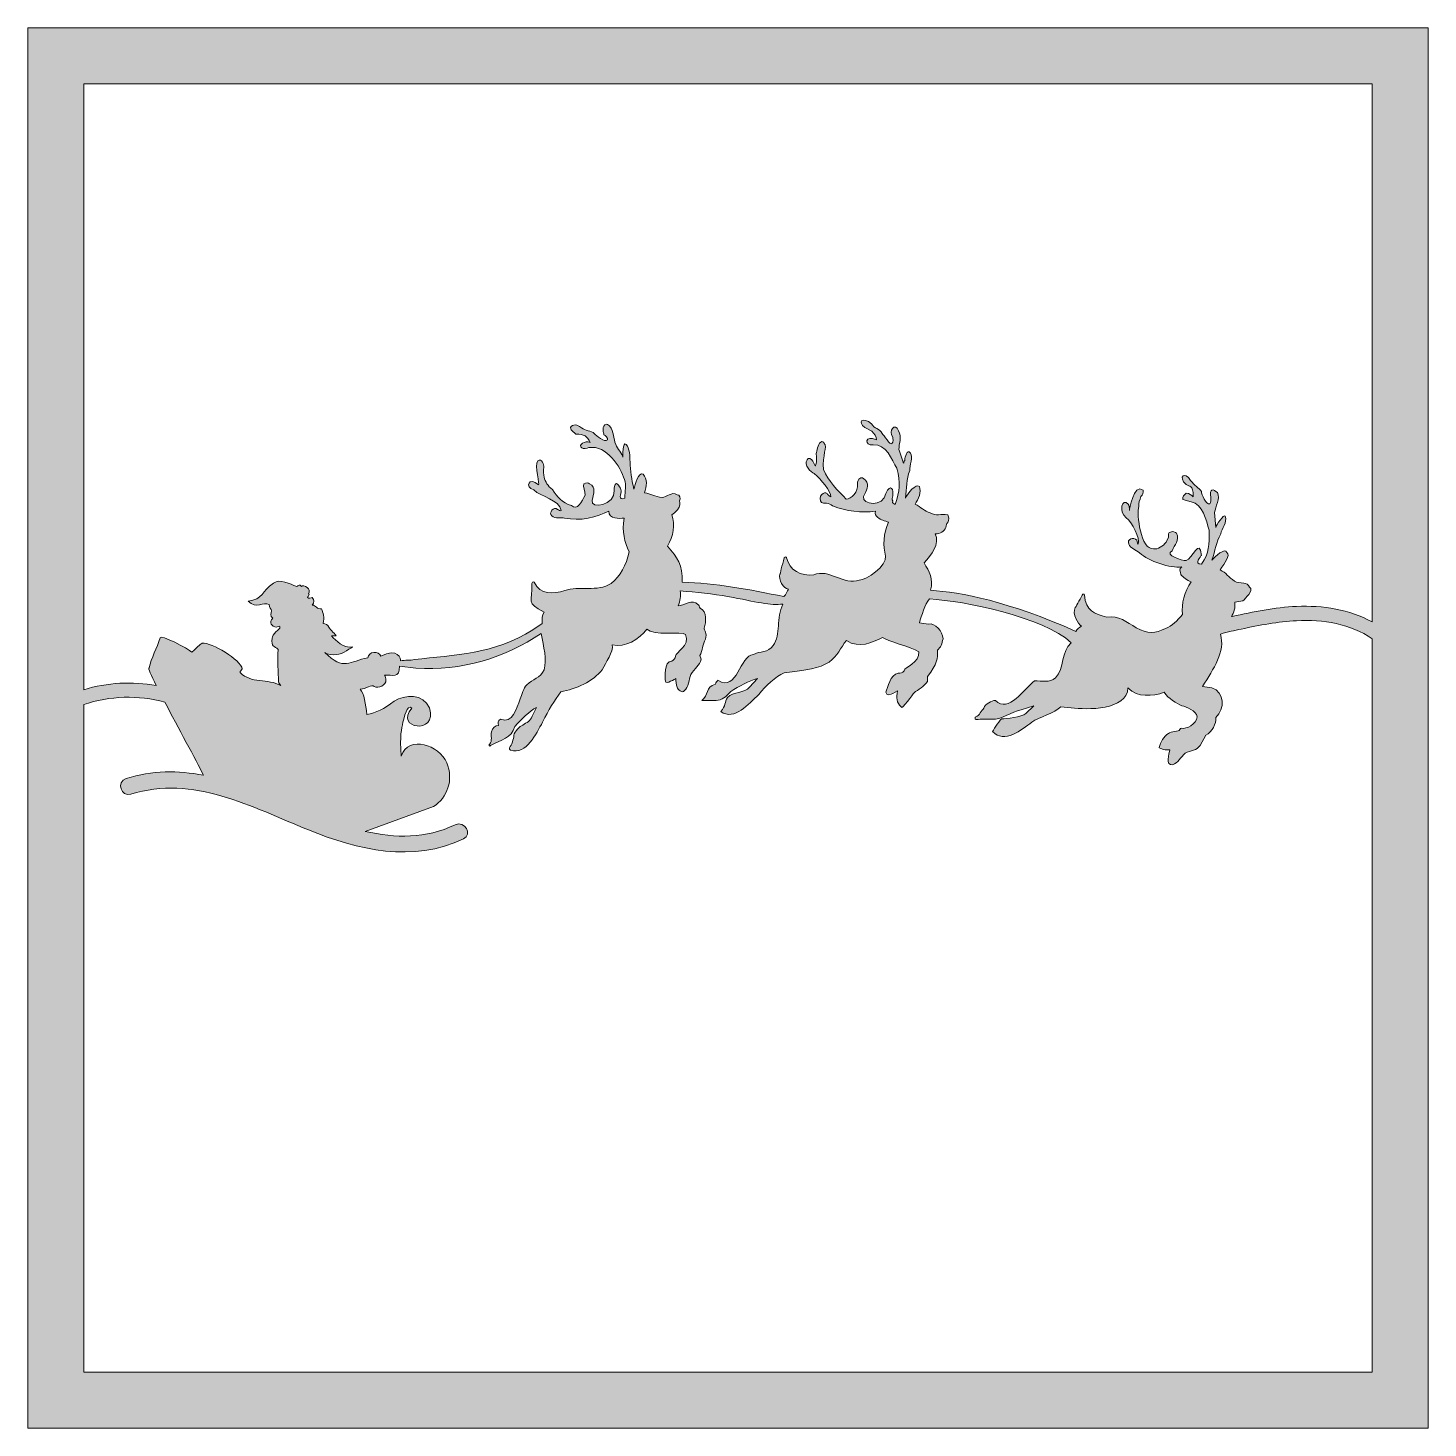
# Model space of a CAD drawing. Header units: inches. Extents: x -622 to 5817, y -2318 to 2869.
# Drawn here: x 4837 to 5817, y -1090 to -110 of the extents above; entities that cross this region are included whole.
import ezdxf

# ---------------------------------------------------------------- set-up
doc = ezdxf.new("R2010")
doc.units = ezdxf.units.IN
doc.header["$MEASUREMENT"] = 0
doc.layers.add('Layer 1', color=7, linetype='Continuous')

msp = doc.modelspace()

# ---------------------------------------------------------------- hatches: boundary and pattern name
at = {"layer": 'Layer 1', "true_color": 0x3e9984}
h = msp.add_hatch(color=125, dxfattribs=at)
h.dxf.hatch_style = 2
h.paths.add_polyline_path([(4837.36, -110.19), (4837.36, -1089.81), (5816.98, -1089.81), (5816.98, -110.19)])
edge = h.paths.add_edge_path()
edge.add_spline(control_points=[(5777.97, -149.2), (5777.97, -149.2), (5777.97, -525.82), (5777.97, -525.82), (5762.13, -517.02), (5743.27, -514.14), (5725.03, -514.9), (5709.8, -515.54), (5694.73, -518.72), (5679.89, -521.96), (5679.73, -522), (5679.57, -522.04), (5679.41, -522.07), (5681.26, -519.33), (5682.22, -516.05), (5681.77, -512.06), (5681.77, -512.06), (5687.48, -511.04), (5687.48, -511.04), (5689.07, -509.28), (5695.51, -503.87), (5692.17, -501.34), (5691.33, -499.62), (5689.69, -498.74), (5688.07, -498.76), (5685.62, -497.94), (5683.16, -498.85), (5681.5, -497.15), (5677.41, -494.63), (5675.72, -491.15), (5671.59, -489.44), (5674.79, -484.14), (5678.76, -479.7), (5676.28, -477.15), (5674.6, -473.66), (5668.17, -479.89), (5665.79, -482.58), (5668.09, -475.51), (5668.81, -470.26), (5671.94, -464.09), (5672.69, -460.57), (5676.72, -456.12), (5675.02, -451.77), (5674.17, -450.06), (5668.59, -458.05), (5668.62, -459.78), (5668.62, -459.78), (5667.62, -449.31), (5667.62, -449.31), (5668.36, -444.92), (5671.5, -439.57), (5669.8, -435.28), (5666.52, -432.69), (5664.07, -431.87), (5665, -438.82), (5665.02, -439.69), (5665.07, -442.33), (5664.27, -443.21), (5661.8, -444.18), (5658.42, -436.35), (5658.39, -434.57), (5656.72, -432), (5653.4, -430.28), (5650.9, -426.87), (5646.73, -419.92), (5641.89, -424.38), (5647.71, -429.52), (5650.18, -431.9), (5652.56, -429), (5652.73, -438.18), (5651.09, -437.34), (5650.25, -435.63), (5647.82, -435.67), (5647.02, -436.55), (5644.57, -438.33), (5645.47, -440.04), (5645.47, -440.04), (5651.17, -441.72), (5651.17, -441.72), (5659.36, -443.3), (5661.99, -454.66), (5663.74, -461.59), (5663.93, -472.07), (5664.02, -477.37), (5658.49, -485.3), (5652.71, -485.4), (5658.23, -479.79), (5658.38, -479.2), (5657.33, -466.09), (5651.89, -481.96), (5647.86, -482.9), (5644.62, -482.96), (5632.27, -478.8), (5637.95, -476.05), (5639.5, -471.7), (5643.5, -468.98), (5640.97, -463.73), (5640.15, -462.88), (5638.51, -462.05), (5636.91, -462.94), (5635.29, -462.97), (5635.32, -464.75), (5635.35, -466.48), (5635.35, -466.48), (5633.74, -470.02), (5633.74, -470.02), (5631.35, -472.66), (5628.16, -475.36), (5624.85, -474.56), (5615.9, -475.58), (5613.01, -450.29), (5614.54, -445.02), (5614.49, -442.38), (5615.27, -440.58), (5616.09, -437.97), (5617.69, -437.08), (5617.66, -435.3), (5617.63, -433.57), (5611, -428.45), (5608.05, -447.73), (5608.05, -447.73), (5608.02, -446.01), (5607.99, -444.22), (5607.22, -443.37), (5603.08, -438.58), (5600.23, -448.63), (5605.71, -453.02), (5609.87, -455.59), (5615.76, -467.7), (5614.2, -471.24), (5614.22, -472.15), (5613.36, -469.52), (5613.34, -468.66), (5610.87, -466.05), (5605.98, -467.87), (5607.72, -471.35), (5608.36, -474.04), (5612.82, -475.64), (5615.12, -477.38), (5621.77, -483.37), (5636.5, -488.34), (5644.69, -487.33), (5642.22, -488.24), (5643.89, -490.86), (5643.92, -492.59), (5645.57, -494.29), (5648.11, -496.89), (5651.36, -497.69), (5646.63, -504.75), (5644.28, -512.73), (5645.29, -520.55), (5641.26, -525), (5638.08, -528.57), (5633.2, -530.38), (5625.92, -534.03), (5621.06, -534.11), (5612.82, -529.89), (5606.21, -525.63), (5600.46, -521.35), (5592.32, -522.36), (5583.3, -519.93), (5577.55, -518.25), (5576.53, -506.92), (5576.52, -506.01), (5575.71, -506.02), (5574.91, -506.95), (5573.35, -510.49), (5570.15, -515.79), (5570.15, -515.79), (5567.8, -520.21), (5572.03, -527.11), (5574.49, -528.84), (5572.89, -529.74), (5571.28, -530.63), (5570.45, -532.37), (5523.61, -511.39), (5490.1, -504.96), (5468.89, -503.61), (5471.18, -495.68), (5467.85, -490.5), (5464.44, -484.4), (5469.26, -479.08), (5475.66, -471.13), (5472.24, -464.16), (5475.53, -464.1), (5478.74, -462.32), (5479.51, -459.66), (5480.29, -457.91), (5479.46, -457.01), (5481.06, -456.12), (5481.84, -454.37), (5481.81, -452.65), (5480.97, -450.88), (5476.09, -450.1), (5472.83, -451.89), (5468.73, -449.37), (5464.61, -448.58), (5462.12, -445.11), (5458.03, -443.4), (5460.4, -439.9), (5462.74, -434.56), (5461.06, -431.13), (5458.58, -428.53), (5452.98, -435.66), (5451.42, -439.2), (5452.1, -432.16), (5452, -426.06), (5454.32, -419.85), (5454.25, -416.34), (5456.63, -410.2), (5454.91, -407.63), (5452.41, -404.17), (5450.92, -411.16), (5450.93, -412.08), (5450.95, -412.94), (5450.15, -413.82), (5450.17, -414.69), (5449.34, -413.84), (5447.61, -407.76), (5446.76, -405.13), (5446.68, -400.76), (5449.03, -396.34), (5446.52, -392.01), (5443.93, -385.95), (5439.18, -392.14), (5442.5, -396.45), (5442.51, -397.32), (5443.37, -399.95), (5441.76, -400.84), (5440.99, -402.64), (5435.93, -394.84), (5435.1, -393.99), (5433.42, -390.51), (5429.37, -390.58), (5427.68, -387.1), (5421.05, -381.98), (5417.88, -385.55), (5422.82, -389.84), (5422.82, -389.84), (5427.78, -392.34), (5427.78, -392.34), (5429.43, -394.09), (5431.08, -395.79), (5431.13, -398.44), (5422.89, -394.21), (5422.24, -402.98), (5428.76, -401.94), (5437.71, -400.92), (5441.97, -412.24), (5445.32, -418.29), (5447.99, -428.72), (5447.27, -433.98), (5444.15, -443.65), (5443.33, -442.8), (5441.71, -442.83), (5442.49, -441.09), (5441.66, -440.24), (5442.44, -438.44), (5442.42, -437.57), (5443.27, -433.4), (5441.12, -428.3), (5437.53, -435.93), (5436.03, -445.58), (5420.55, -444.07), (5422.06, -437.94), (5423.62, -434.4), (5426.78, -429.97), (5423.48, -426.57), (5420.17, -423.11), (5417.73, -425.81), (5417.8, -429.26), (5418.75, -434.49), (5413.12, -439.88), (5409.88, -439.94), (5404.05, -433.89), (5397.39, -427.04), (5394, -419.21), (5393.01, -408.74), (5396.96, -403.43), (5394.48, -400.83), (5394.47, -399.96), (5392.83, -399.13), (5392.04, -400.01), (5389.64, -401.78), (5389.72, -406.15), (5388.88, -407.95), (5389.87, -414.9), (5388.23, -416.66), (5388.23, -416.66), (5388.23, -416.66), (5386.55, -413.23), (5386.55, -413.23), (5385.71, -411.47), (5383.26, -410.65), (5382.48, -412.39), (5380.06, -415.95), (5385.07, -421.1), (5387.52, -421.97), (5392.51, -426.26), (5399.13, -433.97), (5399.21, -438.35), (5398.45, -438.36), (5397.56, -436.65), (5396.75, -436.66), (5396.7, -434.02), (5390.25, -435.86), (5391.97, -441.13), (5392, -442.86), (5396.05, -442.78), (5396.05, -442.78), (5397.67, -442.75), (5399.3, -443.59), (5400.18, -444.44), (5410.04, -448.69), (5420.64, -449.37), (5430.4, -448.33), (5429.62, -450.07), (5430.47, -451.78), (5432.1, -452.62), (5433.75, -454.37), (5437.01, -455.18), (5439.51, -456), (5435.55, -463.96), (5435.7, -472.71), (5437.45, -479.65), (5438.44, -486.65), (5423.92, -496.53), (5419, -496.62), (5408.48, -500.32), (5397.67, -488.25), (5387.16, -492.81), (5378.21, -493.84), (5369.98, -489.61), (5368.2, -480.89), (5368.19, -480.02), (5367.38, -480.04), (5366.58, -480.92), (5365.05, -486.19), (5363.54, -492.37), (5363.54, -492.37), (5361.99, -495.91), (5366.16, -502.81), (5369.4, -502.75), (5368.62, -504.49), (5367.85, -506.29), (5366.26, -508.05), (5342.5, -503.23), (5318, -498.43), (5295.19, -497.98), (5295.72, -485.7), (5291.58, -480.53), (5284.9, -472.76), (5288.88, -465.72), (5290.36, -457.81), (5287.8, -450.88), (5289.41, -449.94), (5290.2, -449.06), (5291.79, -447.3), (5294.23, -444.61), (5293.33, -442.9), (5293.3, -441.11), (5294.14, -439.37), (5293.22, -436.74), (5291.6, -436.77), (5287.51, -434.25), (5284.29, -438.68), (5281.05, -438.74), (5276.12, -437.91), (5272.84, -436.24), (5268.78, -435.45), (5270.32, -431.04), (5271.04, -425.79), (5267.73, -422.34), (5264.41, -420.67), (5262.13, -429.46), (5261.38, -432.93), (5259.64, -425.99), (5258.72, -419.85), (5258.61, -413.75), (5258.55, -410.29), (5258.44, -404.13), (5255.9, -401.58), (5253.43, -398.98), (5253.63, -410.38), (5253.63, -410.38), (5253.6, -408.6), (5249.47, -404.29), (5248.61, -401.71), (5246.91, -397.37), (5247.59, -392.98), (5244.27, -388.66), (5243.45, -387.81), (5242.62, -386.96), (5241.02, -387.86), (5238.63, -390.49), (5240.3, -393.11), (5240.33, -394.84), (5241.14, -394.82), (5243.62, -397.43), (5242.82, -398.31), (5241.25, -400.93), (5234.6, -394.94), (5233.78, -394.09), (5231.3, -391.49), (5227.21, -392.43), (5224.73, -389.88), (5223.1, -389.04), (5219.81, -386.45), (5217.37, -389.14), (5215.78, -390.9), (5219.94, -393.48), (5220.76, -394.33), (5226.43, -394.22), (5228.95, -395.91), (5230.65, -400.25), (5227.32, -398.58), (5221.71, -402.2), (5224.99, -403.87), (5225.81, -404.72), (5228.3, -404.67), (5229.9, -403.78), (5242.08, -401.83), (5252.14, -417.37), (5254.72, -426.08), (5256.42, -430.43), (5254.86, -433.97), (5254.96, -439.21), (5249.7, -441.19), (5252.47, -435.85), (5252.43, -434.01), (5252.4, -432.23), (5249.07, -427.05), (5248.25, -429.71), (5247.52, -431.45), (5247.56, -433.18), (5247.57, -434.1), (5248.5, -443.7), (5230.68, -447.48), (5232.18, -440.48), (5232.91, -436.09), (5235.26, -431.67), (5230.36, -429.17), (5229.53, -428.26), (5227.85, -428.29), (5226.25, -429.24), (5225.47, -430.98), (5227.15, -434.46), (5227.2, -437.06), (5224.85, -441.48), (5221.73, -448.56), (5217.55, -444.25), (5211.04, -442.59), (5207.66, -438.27), (5204.33, -433.09), (5201.04, -430.56), (5199.32, -427.94), (5198.45, -424.44), (5198.41, -422.71), (5197.56, -420.08), (5198.32, -417.48), (5198.51, -416.07), (5196.74, -410.75), (5194.19, -413.17), (5191, -415.82), (5196.13, -430.64), (5194.49, -429.81), (5187.84, -423.77), (5184.74, -431.71), (5191.31, -433.32), (5196.27, -438.48), (5209.32, -440.03), (5210.32, -447.84), (5210.34, -448.76), (5208.63, -447.01), (5207.82, -447.02), (5205.34, -444.47), (5201.39, -449.79), (5203.85, -451.47), (5206.33, -454.07), (5210.4, -452.27), (5212.85, -453.09), (5223.48, -455.5), (5235.64, -452.68), (5243.72, -448.16), (5243.83, -454.27), (5251.16, -453.27), (5254.4, -453.21), (5252.95, -462.86), (5254.7, -469.79), (5258.12, -476.76), (5255.81, -486.42), (5251.88, -493.46), (5245.44, -498.87), (5235.77, -505.15), (5222.66, -500.14), (5212.95, -503.83), (5204.84, -506.57), (5195.87, -506.73), (5191.61, -498.05), (5190.78, -497.2), (5189.99, -498.08), (5190, -499), (5190.23, -511.69), (5185.59, -512.26), (5198.52, -518.94), (5196.93, -520.76), (5196.99, -524.21), (5197.04, -526.86), (5197.04, -526.86), (5190.58, -531.3), (5190.58, -531.3), (5164.04, -548.42), (5135.46, -548.93), (5107.8, -552.07), (5104.57, -553), (5101.32, -552.19), (5098.04, -553.11), (5098.61, -551.86), (5096.08, -543.15), (5084.15, -549.85), (5083.26, -545.49), (5075.12, -546.55), (5075.2, -550.87), (5062.49, -553.21), (5058.13, -560.53), (5044.98, -547.09), (5046.63, -548.79), (5050.73, -548.72), (5053.17, -548.68), (5057.22, -548.6), (5064.47, -543.23), (5064.47, -543.23), (5057.95, -544.21), (5052.99, -539.06), (5049.64, -535.61), (5049.64, -535.61), (5052.93, -535.55), (5052.93, -535.55), (5052.91, -534.69), (5048.75, -531.25), (5047.91, -529.53), (5047.06, -527.77), (5045.43, -526.93), (5043.81, -526.96), (5045.35, -522.56), (5043.66, -519.07), (5042.81, -516.5), (5039.53, -517.42), (5038.66, -513.92), (5036.23, -513.97), (5037.81, -512.21), (5037.78, -510.43), (5036.13, -508.73), (5035.32, -508.74), (5033.72, -509.64), (5032.89, -508.79), (5033.69, -507.91), (5034.46, -506.16), (5033.65, -506.18), (5036.02, -502.62), (5030.23, -499.22), (5028.64, -500.97), (5027.8, -499.26), (5026.2, -500.15), (5025.4, -501.03), (5020.46, -499.39), (5013.9, -495.13), (5009.04, -498.73), (5000.98, -504.12), (5001.9, -510.21), (4991.33, -511.26), (4997.17, -517.31), (5001.92, -511.07), (5006.07, -513.64), (5006.1, -515.37), (5007.75, -517.12), (5007.77, -517.99), (5007.8, -519.72), (5006.21, -521.53), (5008.67, -523.21), (5005.48, -525.92), (5007.97, -529.39), (5011.21, -529.33), (5012.89, -529.3), (5013.61, -527.5), (5013.66, -530.15), (5013.66, -530.15), (5008.07, -534.57), (5008.11, -537.22), (5007.41, -543.34), (5009.83, -542.43), (5012.31, -545.03), (5011.64, -552.93), (5012.59, -560.75), (5012.71, -567.77), (5012.73, -568.64), (5013.61, -569.49), (5014.38, -570.34), (5005.37, -565.26), (4993.18, -568.99), (4985.74, -561.23), (4985.73, -560.37), (4986.52, -559.49), (4987.32, -558.61), (4986.4, -552.47), (4965.74, -539.76), (4959.28, -540.74), (4958.47, -540.76), (4956.88, -542.51), (4952.04, -546.98), (4949.56, -544.37), (4929.82, -534.25), (4929.87, -536.89), (4927.56, -543.9), (4923.58, -551), (4922.09, -558), (4921.27, -558.01), (4923.44, -562.92), (4927.14, -570.3), (4910.31, -567.24), (4892.81, -568.21), (4876.37, -573.21), (4876.37, -573.21), (4876.37, -149.2), (4876.37, -149.2), (4876.37, -149.2), (5777.97, -149.2), (5777.97, -149.2)], knot_values=[0, 0, 0, 0, 1, 1, 1, 2, 2, 2, 3, 3, 3, 4, 4, 4, 5, 5, 5, 6, 6, 6, 7, 7, 7, 8, 8, 8, 9, 9, 9, 10, 10, 10, 11, 11, 11, 12, 12, 12, 13, 13, 13, 14, 14, 14, 15, 15, 15, 16, 16, 16, 17, 17, 17, 18, 18, 18, 19, 19, 19, 20, 20, 20, 21, 21, 21, 22, 22, 22, 23, 23, 23, 24, 24, 24, 25, 25, 25, 26, 26, 26, 27, 27, 27, 28, 28, 28, 29, 29, 29, 30, 30, 30, 31, 31, 31, 32, 32, 32, 33, 33, 33, 34, 34, 34, 35, 35, 35, 36, 36, 36, 37, 37, 37, 38, 38, 38, 39, 39, 39, 40, 40, 40, 41, 41, 41, 42, 42, 42, 43, 43, 43, 44, 44, 44, 45, 45, 45, 46, 46, 46, 47, 47, 47, 48, 48, 48, 49, 49, 49, 50, 50, 50, 51, 51, 51, 52, 52, 52, 53, 53, 53, 54, 54, 54, 55, 55, 55, 56, 56, 56, 57, 57, 57, 58, 58, 58, 59, 59, 59, 60, 60, 60, 61, 61, 61, 62, 62, 62, 63, 63, 63, 64, 64, 64, 65, 65, 65, 66, 66, 66, 67, 67, 67, 68, 68, 68, 69, 69, 69, 70, 70, 70, 71, 71, 71, 72, 72, 72, 73, 73, 73, 74, 74, 74, 75, 75, 75, 76, 76, 76, 77, 77, 77, 78, 78, 78, 79, 79, 79, 80, 80, 80, 81, 81, 81, 82, 82, 82, 83, 83, 83, 84, 84, 84, 85, 85, 85, 86, 86, 86, 87, 87, 87, 88, 88, 88, 89, 89, 89, 90, 90, 90, 91, 91, 91, 92, 92, 92, 93, 93, 93, 94, 94, 94, 95, 95, 95, 96, 96, 96, 97, 97, 97, 98, 98, 98, 99, 99, 99, 100, 100, 100, 101, 101, 101, 102, 102, 102, 103, 103, 103, 104, 104, 104, 105, 105, 105, 106, 106, 106, 107, 107, 107, 108, 108, 108, 109, 109, 109, 110, 110, 110, 111, 111, 111, 112, 112, 112, 113, 113, 113, 114, 114, 114, 115, 115, 115, 116, 116, 116, 117, 117, 117, 118, 118, 118, 119, 119, 119, 120, 120, 120, 121, 121, 121, 122, 122, 122, 123, 123, 123, 124, 124, 124, 125, 125, 125, 126, 126, 126, 127, 127, 127, 128, 128, 128, 129, 129, 129, 130, 130, 130, 131, 131, 131, 132, 132, 132, 133, 133, 133, 134, 134, 134, 135, 135, 135, 136, 136, 136, 137, 137, 137, 138, 138, 138, 139, 139, 139, 140, 140, 140, 141, 141, 141, 142, 142, 142, 143, 143, 143, 144, 144, 144, 145, 145, 145, 146, 146, 146, 147, 147, 147, 148, 148, 148, 149, 149, 149, 150, 150, 150, 151, 151, 151, 152, 152, 152, 153, 153, 153, 154, 154, 154, 155, 155, 155, 156, 156, 156, 157, 157, 157, 158, 158, 158, 159, 159, 159, 160, 160, 160, 161, 161, 161, 162, 162, 162, 163, 163, 163, 164, 164, 164, 165, 165, 165, 166, 166, 166, 167, 167, 167, 168, 168, 168, 169, 169, 169, 170, 170, 170, 171, 171, 171, 172, 172, 172, 173, 173, 173, 174, 174, 174, 175, 175, 175, 176, 176, 176, 177, 177, 177, 178, 178, 178, 179, 179, 179, 180, 180, 180, 181, 181, 181, 182, 182, 182, 183, 183, 183, 184, 184, 184, 185, 185, 185, 186, 186, 186, 187, 187, 187, 188, 188, 188, 189, 189, 189, 190, 190, 190, 191, 191, 191, 192, 192, 192, 193, 193, 193, 194, 194, 194, 195, 195, 195, 196, 196, 196, 197, 197, 197, 198, 198, 198, 199, 199, 199, 200, 200, 200, 201, 201, 201, 202, 202, 202, 203, 203, 203, 204, 204, 204, 205, 205, 205, 206, 206, 206, 207, 207, 207, 208, 208, 208, 209, 209, 209, 209], degree=3, periodic=1)
edge = h.paths.add_edge_path()
edge.add_spline(control_points=[(4876.37, -1050.8), (4876.37, -1050.8), (4876.37, -583.64), (4876.37, -583.64), (4894.63, -577.38), (4914.55, -576.87), (4933.09, -581.88), (4942.34, -599.53), (4954.79, -622.27), (4960.17, -633.01), (4942.34, -629.71), (4924.18, -629.55), (4906.08, -635.39), (4899.09, -637.62), (4902.32, -648.59), (4909.35, -646.35), (4952.55, -632.5), (4994.46, -655.47), (5033.54, -671.3), (5068.21, -685.32), (5106.79, -694.63), (5142.14, -677.51), (5148.79, -674.32), (5142.78, -664.54), (5136.19, -667.73), (5115.83, -677.61), (5094.37, -677.18), (5073.32, -672.32), (5073.32, -672.32), (5121.1, -655.04), (5121.1, -655.04), (5130.77, -648.76), (5135.41, -636.41), (5130.33, -624.29), (5125.19, -612.12), (5103.88, -604.61), (5098.42, -619.62), (5097.34, -604.73), (5098.9, -601.19), (5099.67, -595.93), (5100.43, -593.32), (5102.68, -582.75), (5105.98, -586.2), (5093.21, -600.42), (5124.26, -605.11), (5118.24, -585.98), (5113.95, -575.57), (5100.95, -576.67), (5093.68, -581.18), (5086.78, -586.74), (5080.57, -589.46), (5074.46, -590.47), (5073.6, -583.57), (5072.58, -575.64), (5069.86, -572.85), (5073.97, -572.78), (5077.96, -569.2), (5079.61, -570.95), (5082.12, -572.63), (5088.56, -569.92), (5087.69, -566.43), (5087.67, -565.56), (5087.64, -563.78), (5086.81, -562.93), (5092.48, -562.83), (5097.45, -565.39), (5097.29, -556.64), (5097.29, -556.64), (5108.77, -558.16), (5108.77, -558.16), (5140.58, -560.24), (5171.37, -550.93), (5196.36, -533.84), (5198.15, -543.43), (5200.74, -552.14), (5198.43, -559.2), (5196.11, -565.35), (5190.38, -565.45), (5186.41, -569.9), (5183.96, -571.67), (5183.24, -576.98), (5181.67, -579.6), (5179.36, -586.67), (5176.31, -597.2), (5168.09, -593.84), (5165.62, -594.75), (5166.52, -596.51), (5166.55, -598.24), (5164.07, -598.29), (5162.48, -600.05), (5161.71, -602.71), (5160.95, -605.37), (5162.63, -608.8), (5160.25, -611.49), (5159.44, -611.5), (5160.28, -613.27), (5161.08, -612.34), (5168.34, -607.83), (5175.69, -607.7), (5177.96, -598.9), (5182.73, -593.58), (5188.36, -588.23), (5193.18, -585.55), (5193.18, -585.55), (5190.04, -591.72), (5190.04, -591.72), (5189.3, -595.19), (5186.07, -596.16), (5183.62, -597.94), (5181.2, -598.85), (5178.03, -602.41), (5177.26, -605.08), (5177.31, -607.67), (5175.77, -612.07), (5174.18, -613.83), (5174.19, -614.75), (5174.19, -614.75), (5174.97, -615.6), (5186.48, -618.9), (5192.69, -603.88), (5197.47, -595.96), (5201.36, -587.14), (5206.17, -580.89), (5210.11, -574.71), (5220.67, -572.8), (5232.83, -567.34), (5239.17, -559.33), (5241.56, -554.05), (5247.11, -546.93), (5246.21, -541.7), (5255.22, -544.19), (5264.89, -537.85), (5270.49, -530.78), (5274.63, -535.95), (5294.93, -532.07), (5297.47, -534.68), (5300.85, -542.51), (5290.34, -547.02), (5290.39, -549.66), (5290.42, -551.39), (5288.81, -552.28), (5287.96, -553.22), (5281.81, -553.33), (5283.31, -564.92), (5283.35, -567.3), (5283.4, -569.89), (5290.67, -565.38), (5290.67, -565.38), (5290.7, -567.16), (5290.75, -569.76), (5291.59, -571.52), (5291.62, -573.25), (5295.72, -575.83), (5296.55, -574.03), (5299.74, -571.38), (5299.65, -566.14), (5301.21, -562.6), (5303.56, -558.18), (5307.63, -556.38), (5308.37, -551.93), (5308.37, -551.93), (5307.51, -549.36), (5307.51, -549.36), (5309.07, -545.82), (5309.8, -541.43), (5311.36, -537.89), (5312.9, -533.54), (5310.44, -531.8), (5310.4, -530.07), (5311.95, -525.66), (5312.63, -518.68), (5307.72, -516.12), (5306.9, -515.27), (5306.87, -513.49), (5306, -513.51), (5302.68, -509.19), (5296.24, -514.54), (5292.19, -514.62), (5293.75, -511.08), (5294.49, -507.61), (5293.62, -504.11), (5305.03, -504.77), (5316.52, -506.35), (5327.13, -507.88), (5346.77, -511.91), (5357.4, -514.37), (5365.54, -513.3), (5360.8, -523.06), (5364.3, -534.34), (5358.71, -542.33), (5355.57, -547.63), (5349, -545.96), (5345, -548.68), (5335.22, -548.86), (5334.01, -575.14), (5320.03, -566.64), (5320.03, -566.64), (5318.44, -568.39), (5318.46, -569.26), (5311.14, -571.17), (5313.68, -577.23), (5308.88, -580.83), (5309.69, -580.82), (5317.04, -580.69), (5320.28, -580.63), (5324.37, -579.69), (5326.75, -577), (5329.14, -574.36), (5334.75, -570.75), (5342.03, -567.11), (5347.72, -565.28), (5347.72, -565.28), (5342.11, -571.48), (5342.11, -571.48), (5338.95, -575.92), (5330.76, -574.33), (5326.78, -578.73), (5324.73, -581.84), (5325.75, -584.37), (5322.04, -588.48), (5331.94, -595.28), (5341.5, -582.89), (5348.74, -576.6), (5353.49, -570.41), (5360.73, -564.12), (5366.4, -561.43), (5382.63, -559.36), (5390.77, -558.34), (5398.04, -553.84), (5403.69, -549.36), (5406.02, -544.08), (5409.98, -538.76), (5419.06, -544.71), (5428, -540.22), (5435.23, -536.58), (5438.52, -539.12), (5454.91, -543.2), (5460.7, -546.61), (5461.65, -554.48), (5450.3, -557.28), (5450.34, -559.92), (5449.56, -561.67), (5447.89, -561.7), (5446.27, -561.73), (5440.61, -562.69), (5439.1, -571.47), (5437.54, -575.01), (5437.59, -577.66), (5441.67, -576.67), (5442.47, -575.79), (5442.47, -575.79), (5445.68, -574), (5445.68, -574), (5444.96, -579.26), (5445.01, -581.9), (5448.31, -585.3), (5448.36, -587.95), (5457.11, -575.53), (5457.11, -575.53), (5460.36, -572.87), (5464.38, -571.02), (5466.74, -567.46), (5466.73, -566.6), (5466.7, -564.87), (5466.68, -564.01), (5473.87, -555.13), (5473.81, -551.61), (5473.7, -545.51), (5476.1, -543.68), (5476.91, -541.08), (5477.66, -537.55), (5477.57, -532.31), (5471.73, -526.26), (5467.7, -527.25), (5465.21, -527.29), (5462.76, -526.42), (5461.14, -526.45), (5462.67, -521.23), (5464.96, -513.3), (5468.19, -509.73), (5492.64, -511.02), (5547.47, -522.3), (5567.35, -540.32), (5560.11, -546.55), (5562.8, -557.91), (5556.39, -564.99), (5552.35, -568.58), (5546.65, -566.95), (5541.73, -567.04), (5534.53, -572.41), (5523.4, -590.11), (5514.31, -580.66), (5511.83, -580.7), (5507.01, -583.38), (5506.2, -586.05), (5504.61, -587.8), (5503.05, -591.34), (5500.63, -592.25), (5499.82, -592.27), (5499.85, -594), (5500.66, -593.98), (5504.72, -593.91), (5508.01, -593.85), (5512.06, -593.78), (5517.8, -594.59), (5525.85, -588.29), (5532.32, -587.31), (5532.32, -587.31), (5541.24, -584.55), (5541.24, -584.55), (5541.24, -584.55), (5535.66, -589.89), (5535.66, -589.89), (5532.41, -592.55), (5521.84, -593.6), (5518.6, -593.66), (5516.2, -595.48), (5512.22, -602.53), (5512.22, -602.53), (5520.53, -611.13), (5532.57, -601.3), (5539.82, -595.93), (5544.67, -592.33), (5556.02, -589.53), (5559.99, -585.08), (5559.99, -585.08), (5567.36, -585.81), (5567.36, -585.81), (5577.97, -587.35), (5606.51, -587.71), (5607.04, -571.97), (5613.7, -578.88), (5624.27, -577.82), (5632.38, -575.03), (5634.89, -579.36), (5641.49, -582.76), (5644.76, -584.43), (5648.07, -585.23), (5654.6, -587.76), (5655.49, -592.12), (5654.77, -597.38), (5648.35, -601), (5644.23, -600.16), (5644.23, -600.16), (5643.42, -600.17), (5643.44, -601.09), (5642.66, -602.83), (5636.92, -602.07), (5635.33, -603.83), (5632.12, -605.62), (5629.71, -610.09), (5628.96, -613.56), (5627.34, -613.59), (5632.29, -615.29), (5633.1, -615.27), (5633.1, -615.27), (5636.34, -615.21), (5636.34, -615.21), (5635.58, -617.82), (5633.31, -626.61), (5638.2, -625.66), (5642.24, -624.73), (5643.78, -620.32), (5647.03, -617.62), (5651.05, -615.81), (5655.1, -615.74), (5657.47, -612.19), (5657.47, -612.19), (5661.45, -605.09), (5661.45, -605.09), (5666.26, -602.41), (5668.65, -597.13), (5668.58, -592.75), (5674.95, -586.48), (5674.74, -575.13), (5665.71, -571.78), (5665.71, -571.78), (5659.22, -571.04), (5659.22, -571.04), (5666.96, -558.46), (5675.35, -546.55), (5671.79, -534.33), (5676.58, -532.67), (5681.76, -531.77), (5686.32, -530.79), (5699.1, -528.02), (5711.95, -525.63), (5725.03, -524.9), (5743.41, -523.88), (5762.76, -527.14), (5777.97, -537.56), (5777.97, -537.56), (5777.97, -1050.8), (5777.97, -1050.8), (5777.97, -1050.8), (4876.37, -1050.8), (4876.37, -1050.8)], knot_values=[0, 0, 0, 0, 1, 1, 1, 2, 2, 2, 3, 3, 3, 4, 4, 4, 5, 5, 5, 6, 6, 6, 7, 7, 7, 8, 8, 8, 9, 9, 9, 10, 10, 10, 11, 11, 11, 12, 12, 12, 13, 13, 13, 14, 14, 14, 15, 15, 15, 16, 16, 16, 17, 17, 17, 18, 18, 18, 19, 19, 19, 20, 20, 20, 21, 21, 21, 22, 22, 22, 23, 23, 23, 24, 24, 24, 25, 25, 25, 26, 26, 26, 27, 27, 27, 28, 28, 28, 29, 29, 29, 30, 30, 30, 31, 31, 31, 32, 32, 32, 33, 33, 33, 34, 34, 34, 35, 35, 35, 36, 36, 36, 37, 37, 37, 38, 38, 38, 39, 39, 39, 40, 40, 40, 41, 41, 41, 42, 42, 42, 43, 43, 43, 44, 44, 44, 45, 45, 45, 46, 46, 46, 47, 47, 47, 48, 48, 48, 49, 49, 49, 50, 50, 50, 51, 51, 51, 52, 52, 52, 53, 53, 53, 54, 54, 54, 55, 55, 55, 56, 56, 56, 57, 57, 57, 58, 58, 58, 59, 59, 59, 60, 60, 60, 61, 61, 61, 62, 62, 62, 63, 63, 63, 64, 64, 64, 65, 65, 65, 66, 66, 66, 67, 67, 67, 68, 68, 68, 69, 69, 69, 70, 70, 70, 71, 71, 71, 72, 72, 72, 73, 73, 73, 74, 74, 74, 75, 75, 75, 76, 76, 76, 77, 77, 77, 78, 78, 78, 79, 79, 79, 80, 80, 80, 81, 81, 81, 82, 82, 82, 83, 83, 83, 84, 84, 84, 85, 85, 85, 86, 86, 86, 87, 87, 87, 88, 88, 88, 89, 89, 89, 90, 90, 90, 91, 91, 91, 92, 92, 92, 93, 93, 93, 94, 94, 94, 95, 95, 95, 96, 96, 96, 97, 97, 97, 98, 98, 98, 99, 99, 99, 100, 100, 100, 101, 101, 101, 102, 102, 102, 103, 103, 103, 104, 104, 104, 105, 105, 105, 106, 106, 106, 107, 107, 107, 108, 108, 108, 109, 109, 109, 110, 110, 110, 111, 111, 111, 112, 112, 112, 113, 113, 113, 114, 114, 114, 115, 115, 115, 116, 116, 116, 117, 117, 117, 118, 118, 118, 119, 119, 119, 120, 120, 120, 121, 121, 121, 122, 122, 122, 123, 123, 123, 124, 124, 124, 125, 125, 125, 126, 126, 126, 127, 127, 127, 128, 128, 128, 129, 129, 129, 130, 130, 130, 131, 131, 131, 132, 132, 132, 132], degree=3, periodic=1)

# ---------------------------------------------------------------- linework, layer by layer
at = {"layer": 'Layer 1', "lineweight": 0}
msp.add_lwpolyline([(4837.36, -110.19), (4837.36, -1089.81), (5816.98, -1089.81), (5816.98, -110.19), (4837.36, -110.19)], dxfattribs=at)
for points, knots in [([(5777.97, -149.2), (5777.97, -149.2), (5777.97, -525.82), (5777.97, -525.82), (5762.13, -517.02), (5743.27, -514.14), (5725.03, -514.9), (5709.8, -515.54), (5694.73, -518.72), (5679.89, -521.96), (5679.73, -522), (5679.57, -522.04), (5679.41, -522.07), (5681.26, -519.33), (5682.22, -516.05), (5681.77, -512.06), (5681.77, -512.06), (5687.48, -511.04), (5687.48, -511.04), (5689.07, -509.28), (5695.51, -503.87), (5692.17, -501.34), (5691.33, -499.62), (5689.69, -498.74), (5688.07, -498.76), (5685.62, -497.94), (5683.16, -498.85), (5681.5, -497.15), (5677.41, -494.63), (5675.72, -491.15), (5671.59, -489.44), (5674.79, -484.14), (5678.76, -479.7), (5676.28, -477.15), (5674.6, -473.66), (5668.17, -479.89), (5665.79, -482.58), (5668.09, -475.51), (5668.81, -470.26), (5671.94, -464.09), (5672.69, -460.57), (5676.72, -456.12), (5675.02, -451.77), (5674.17, -450.06), (5668.59, -458.05), (5668.62, -459.78), (5668.62, -459.78), (5667.62, -449.31), (5667.62, -449.31), (5668.36, -444.92), (5671.5, -439.57), (5669.8, -435.28), (5666.52, -432.69), (5664.07, -431.87), (5665, -438.82), (5665.02, -439.69), (5665.07, -442.33), (5664.27, -443.21), (5661.8, -444.18), (5658.42, -436.35), (5658.39, -434.57), (5656.72, -432), (5653.4, -430.28), (5650.9, -426.87), (5646.73, -419.92), (5641.89, -424.38), (5647.71, -429.52), (5650.18, -431.9), (5652.56, -429), (5652.73, -438.18), (5651.09, -437.34), (5650.25, -435.63), (5647.82, -435.67), (5647.02, -436.55), (5644.57, -438.33), (5645.47, -440.04), (5645.47, -440.04), (5651.17, -441.72), (5651.17, -441.72), (5659.36, -443.3), (5661.99, -454.66), (5663.74, -461.59), (5663.93, -472.07), (5664.02, -477.37), (5658.49, -485.3), (5652.71, -485.4), (5658.23, -479.79), (5658.38, -479.2), (5657.33, -466.09), (5651.89, -481.96), (5647.86, -482.9), (5644.62, -482.96), (5632.27, -478.8), (5637.95, -476.05), (5639.5, -471.7), (5643.5, -468.98), (5640.97, -463.73), (5640.15, -462.88), (5638.51, -462.05), (5636.91, -462.94), (5635.29, -462.97), (5635.32, -464.75), (5635.35, -466.48), (5635.35, -466.48), (5633.74, -470.02), (5633.74, -470.02), (5631.35, -472.66), (5628.16, -475.36), (5624.85, -474.56), (5615.9, -475.58), (5613.01, -450.29), (5614.54, -445.02), (5614.49, -442.38), (5615.27, -440.58), (5616.09, -437.97), (5617.69, -437.08), (5617.66, -435.3), (5617.63, -433.57), (5611, -428.45), (5608.05, -447.73), (5608.05, -447.73), (5608.02, -446.01), (5607.99, -444.22), (5607.22, -443.37), (5603.08, -438.58), (5600.23, -448.63), (5605.71, -453.02), (5609.87, -455.59), (5615.76, -467.7), (5614.2, -471.24), (5614.22, -472.15), (5613.36, -469.52), (5613.34, -468.66), (5610.87, -466.05), (5605.98, -467.87), (5607.72, -471.35), (5608.36, -474.04), (5612.82, -475.64), (5615.12, -477.38), (5621.77, -483.37), (5636.5, -488.34), (5644.69, -487.33), (5642.22, -488.24), (5643.89, -490.86), (5643.92, -492.59), (5645.57, -494.29), (5648.11, -496.89), (5651.36, -497.69), (5646.63, -504.75), (5644.28, -512.73), (5645.29, -520.55), (5641.26, -525), (5638.08, -528.57), (5633.2, -530.38), (5625.92, -534.03), (5621.06, -534.11), (5612.82, -529.89), (5606.21, -525.63), (5600.46, -521.35), (5592.32, -522.36), (5583.3, -519.93), (5577.55, -518.25), (5576.53, -506.92), (5576.52, -506.01), (5575.71, -506.02), (5574.91, -506.95), (5573.35, -510.49), (5570.15, -515.79), (5570.15, -515.79), (5567.8, -520.21), (5572.03, -527.11), (5574.49, -528.84), (5572.89, -529.74), (5571.28, -530.63), (5570.45, -532.37), (5523.61, -511.39), (5490.1, -504.96), (5468.89, -503.61), (5471.18, -495.68), (5467.85, -490.5), (5464.44, -484.4), (5469.26, -479.08), (5475.66, -471.13), (5472.24, -464.16), (5475.53, -464.1), (5478.74, -462.32), (5479.51, -459.66), (5480.29, -457.91), (5479.46, -457.01), (5481.06, -456.12), (5481.84, -454.37), (5481.81, -452.65), (5480.97, -450.88), (5476.09, -450.1), (5472.83, -451.89), (5468.73, -449.37), (5464.61, -448.58), (5462.12, -445.11), (5458.03, -443.4), (5460.4, -439.9), (5462.74, -434.56), (5461.06, -431.13), (5458.58, -428.53), (5452.98, -435.66), (5451.42, -439.2), (5452.1, -432.16), (5452, -426.06), (5454.32, -419.85), (5454.25, -416.34), (5456.63, -410.2), (5454.91, -407.63), (5452.41, -404.17), (5450.92, -411.16), (5450.93, -412.08), (5450.95, -412.94), (5450.15, -413.82), (5450.17, -414.69), (5449.34, -413.84), (5447.61, -407.76), (5446.76, -405.13), (5446.68, -400.76), (5449.03, -396.34), (5446.52, -392.01), (5443.93, -385.95), (5439.18, -392.14), (5442.5, -396.45), (5442.51, -397.32), (5443.37, -399.95), (5441.76, -400.84), (5440.99, -402.64), (5435.93, -394.84), (5435.1, -393.99), (5433.42, -390.51), (5429.37, -390.58), (5427.68, -387.1), (5421.05, -381.98), (5417.88, -385.55), (5422.82, -389.84), (5422.82, -389.84), (5427.78, -392.34), (5427.78, -392.34), (5429.43, -394.09), (5431.08, -395.79), (5431.13, -398.44), (5422.89, -394.21), (5422.24, -402.98), (5428.76, -401.94), (5437.71, -400.92), (5441.97, -412.24), (5445.32, -418.29), (5447.99, -428.72), (5447.27, -433.98), (5444.15, -443.65), (5443.33, -442.8), (5441.71, -442.83), (5442.49, -441.09), (5441.66, -440.24), (5442.44, -438.44), (5442.42, -437.57), (5443.27, -433.4), (5441.12, -428.3), (5437.53, -435.93), (5436.03, -445.58), (5420.55, -444.07), (5422.06, -437.94), (5423.62, -434.4), (5426.78, -429.97), (5423.48, -426.57), (5420.17, -423.11), (5417.73, -425.81), (5417.8, -429.26), (5418.75, -434.49), (5413.12, -439.88), (5409.88, -439.94), (5404.05, -433.89), (5397.39, -427.04), (5394, -419.21), (5393.01, -408.74), (5396.96, -403.43), (5394.48, -400.83), (5394.47, -399.96), (5392.83, -399.13), (5392.04, -400.01), (5389.64, -401.78), (5389.72, -406.15), (5388.88, -407.95), (5389.87, -414.9), (5388.23, -416.66), (5388.23, -416.66), (5388.23, -416.66), (5386.55, -413.23), (5386.55, -413.23), (5385.71, -411.47), (5383.26, -410.65), (5382.48, -412.39), (5380.06, -415.95), (5385.07, -421.1), (5387.52, -421.97), (5392.51, -426.26), (5399.13, -433.97), (5399.21, -438.35), (5398.45, -438.36), (5397.56, -436.65), (5396.75, -436.66), (5396.7, -434.02), (5390.25, -435.86), (5391.97, -441.13), (5392, -442.86), (5396.05, -442.78), (5396.05, -442.78), (5397.67, -442.75), (5399.3, -443.59), (5400.18, -444.44), (5410.04, -448.69), (5420.64, -449.37), (5430.4, -448.33), (5429.62, -450.07), (5430.47, -451.78), (5432.1, -452.62), (5433.75, -454.37), (5437.01, -455.18), (5439.51, -456), (5435.55, -463.96), (5435.7, -472.71), (5437.45, -479.65), (5438.44, -486.65), (5423.92, -496.53), (5419, -496.62), (5408.48, -500.32), (5397.67, -488.25), (5387.16, -492.81), (5378.21, -493.84), (5369.98, -489.61), (5368.2, -480.89), (5368.19, -480.02), (5367.38, -480.04), (5366.58, -480.92), (5365.05, -486.19), (5363.54, -492.37), (5363.54, -492.37), (5361.99, -495.91), (5366.16, -502.81), (5369.4, -502.75), (5368.62, -504.49), (5367.85, -506.29), (5366.26, -508.05), (5342.5, -503.23), (5318, -498.43), (5295.19, -497.98), (5295.72, -485.7), (5291.58, -480.53), (5284.9, -472.76), (5288.88, -465.72), (5290.36, -457.81), (5287.8, -450.88), (5289.41, -449.94), (5290.2, -449.06), (5291.79, -447.3), (5294.23, -444.61), (5293.33, -442.9), (5293.3, -441.11), (5294.14, -439.37), (5293.22, -436.74), (5291.6, -436.77), (5287.51, -434.25), (5284.29, -438.68), (5281.05, -438.74), (5276.12, -437.91), (5272.84, -436.24), (5268.78, -435.45), (5270.32, -431.04), (5271.04, -425.79), (5267.73, -422.34), (5264.41, -420.67), (5262.13, -429.46), (5261.38, -432.93), (5259.64, -425.99), (5258.72, -419.85), (5258.61, -413.75), (5258.55, -410.29), (5258.44, -404.13), (5255.9, -401.58), (5253.43, -398.98), (5253.63, -410.38), (5253.63, -410.38), (5253.6, -408.6), (5249.47, -404.29), (5248.61, -401.71), (5246.91, -397.37), (5247.59, -392.98), (5244.27, -388.66), (5243.45, -387.81), (5242.62, -386.96), (5241.02, -387.86), (5238.63, -390.49), (5240.3, -393.11), (5240.33, -394.84), (5241.14, -394.82), (5243.62, -397.43), (5242.82, -398.31), (5241.25, -400.93), (5234.6, -394.94), (5233.78, -394.09), (5231.3, -391.49), (5227.21, -392.43), (5224.73, -389.88), (5223.1, -389.04), (5219.81, -386.45), (5217.37, -389.14), (5215.78, -390.9), (5219.94, -393.48), (5220.76, -394.33), (5226.43, -394.22), (5228.95, -395.91), (5230.65, -400.25), (5227.32, -398.58), (5221.71, -402.2), (5224.99, -403.87), (5225.81, -404.72), (5228.3, -404.67), (5229.9, -403.78), (5242.08, -401.83), (5252.14, -417.37), (5254.72, -426.08), (5256.42, -430.43), (5254.86, -433.97), (5254.96, -439.21), (5249.7, -441.19), (5252.47, -435.85), (5252.43, -434.01), (5252.4, -432.23), (5249.07, -427.05), (5248.25, -429.71), (5247.52, -431.45), (5247.56, -433.18), (5247.57, -434.1), (5248.5, -443.7), (5230.68, -447.48), (5232.18, -440.48), (5232.91, -436.09), (5235.26, -431.67), (5230.36, -429.17), (5229.53, -428.26), (5227.85, -428.29), (5226.25, -429.24), (5225.47, -430.98), (5227.15, -434.46), (5227.2, -437.06), (5224.85, -441.48), (5221.73, -448.56), (5217.55, -444.25), (5211.04, -442.59), (5207.66, -438.27), (5204.33, -433.09), (5201.04, -430.56), (5199.32, -427.94), (5198.45, -424.44), (5198.41, -422.71), (5197.56, -420.08), (5198.32, -417.48), (5198.51, -416.07), (5196.74, -410.75), (5194.19, -413.17), (5191, -415.82), (5196.13, -430.64), (5194.49, -429.81), (5187.84, -423.77), (5184.74, -431.71), (5191.31, -433.32), (5196.27, -438.48), (5209.32, -440.03), (5210.32, -447.84), (5210.34, -448.76), (5208.63, -447.01), (5207.82, -447.02), (5205.34, -444.47), (5201.39, -449.79), (5203.85, -451.47), (5206.33, -454.07), (5210.4, -452.27), (5212.85, -453.09), (5223.48, -455.5), (5235.64, -452.68), (5243.72, -448.16), (5243.83, -454.27), (5251.16, -453.27), (5254.4, -453.21), (5252.95, -462.86), (5254.7, -469.79), (5258.12, -476.76), (5255.81, -486.42), (5251.88, -493.46), (5245.44, -498.87), (5235.77, -505.15), (5222.66, -500.14), (5212.95, -503.83), (5204.84, -506.57), (5195.87, -506.73), (5191.61, -498.05), (5190.78, -497.2), (5189.99, -498.08), (5190, -499), (5190.23, -511.69), (5185.59, -512.26), (5198.52, -518.94), (5196.93, -520.76), (5196.99, -524.21), (5197.04, -526.86), (5197.04, -526.86), (5190.58, -531.3), (5190.58, -531.3), (5164.04, -548.42), (5135.46, -548.93), (5107.8, -552.07), (5104.57, -553), (5101.32, -552.19), (5098.04, -553.11), (5098.61, -551.86), (5096.08, -543.15), (5084.15, -549.85), (5083.26, -545.49), (5075.12, -546.55), (5075.2, -550.87), (5062.49, -553.21), (5058.13, -560.53), (5044.98, -547.09), (5046.63, -548.79), (5050.73, -548.72), (5053.17, -548.68), (5057.22, -548.6), (5064.47, -543.23), (5064.47, -543.23), (5057.95, -544.21), (5052.99, -539.06), (5049.64, -535.61), (5049.64, -535.61), (5052.93, -535.55), (5052.93, -535.55), (5052.91, -534.69), (5048.75, -531.25), (5047.91, -529.53), (5047.06, -527.77), (5045.43, -526.93), (5043.81, -526.96), (5045.35, -522.56), (5043.66, -519.07), (5042.81, -516.5), (5039.53, -517.42), (5038.66, -513.92), (5036.23, -513.97), (5037.81, -512.21), (5037.78, -510.43), (5036.13, -508.73), (5035.32, -508.74), (5033.72, -509.64), (5032.89, -508.79), (5033.69, -507.91), (5034.46, -506.16), (5033.65, -506.18), (5036.02, -502.62), (5030.23, -499.22), (5028.64, -500.97), (5027.8, -499.26), (5026.2, -500.15), (5025.4, -501.03), (5020.46, -499.39), (5013.9, -495.13), (5009.04, -498.73), (5000.98, -504.12), (5001.9, -510.21), (4991.33, -511.26), (4997.17, -517.31), (5001.92, -511.07), (5006.07, -513.64), (5006.1, -515.37), (5007.75, -517.12), (5007.77, -517.99), (5007.8, -519.72), (5006.21, -521.53), (5008.67, -523.21), (5005.48, -525.92), (5007.97, -529.39), (5011.21, -529.33), (5012.89, -529.3), (5013.61, -527.5), (5013.66, -530.15), (5013.66, -530.15), (5008.07, -534.57), (5008.11, -537.22), (5007.41, -543.34), (5009.83, -542.43), (5012.31, -545.03), (5011.64, -552.93), (5012.59, -560.75), (5012.71, -567.77), (5012.73, -568.64), (5013.61, -569.49), (5014.38, -570.34), (5005.37, -565.26), (4993.18, -568.99), (4985.74, -561.23), (4985.73, -560.37), (4986.52, -559.49), (4987.32, -558.61), (4986.4, -552.47), (4965.74, -539.76), (4959.28, -540.74), (4958.47, -540.76), (4956.88, -542.51), (4952.04, -546.98), (4949.56, -544.37), (4929.82, -534.25), (4929.87, -536.89), (4927.56, -543.9), (4923.58, -551), (4922.09, -558), (4921.27, -558.01), (4923.44, -562.92), (4927.14, -570.3), (4910.31, -567.24), (4892.81, -568.21), (4876.37, -573.21), (4876.37, -573.21), (4876.37, -149.2), (4876.37, -149.2), (4876.37, -149.2), (5777.97, -149.2), (5777.97, -149.2)], [0, 0, 0, 0, 1, 1, 1, 2, 2, 2, 3, 3, 3, 4, 4, 4, 5, 5, 5, 6, 6, 6, 7, 7, 7, 8, 8, 8, 9, 9, 9, 10, 10, 10, 11, 11, 11, 12, 12, 12, 13, 13, 13, 14, 14, 14, 15, 15, 15, 16, 16, 16, 17, 17, 17, 18, 18, 18, 19, 19, 19, 20, 20, 20, 21, 21, 21, 22, 22, 22, 23, 23, 23, 24, 24, 24, 25, 25, 25, 26, 26, 26, 27, 27, 27, 28, 28, 28, 29, 29, 29, 30, 30, 30, 31, 31, 31, 32, 32, 32, 33, 33, 33, 34, 34, 34, 35, 35, 35, 36, 36, 36, 37, 37, 37, 38, 38, 38, 39, 39, 39, 40, 40, 40, 41, 41, 41, 42, 42, 42, 43, 43, 43, 44, 44, 44, 45, 45, 45, 46, 46, 46, 47, 47, 47, 48, 48, 48, 49, 49, 49, 50, 50, 50, 51, 51, 51, 52, 52, 52, 53, 53, 53, 54, 54, 54, 55, 55, 55, 56, 56, 56, 57, 57, 57, 58, 58, 58, 59, 59, 59, 60, 60, 60, 61, 61, 61, 62, 62, 62, 63, 63, 63, 64, 64, 64, 65, 65, 65, 66, 66, 66, 67, 67, 67, 68, 68, 68, 69, 69, 69, 70, 70, 70, 71, 71, 71, 72, 72, 72, 73, 73, 73, 74, 74, 74, 75, 75, 75, 76, 76, 76, 77, 77, 77, 78, 78, 78, 79, 79, 79, 80, 80, 80, 81, 81, 81, 82, 82, 82, 83, 83, 83, 84, 84, 84, 85, 85, 85, 86, 86, 86, 87, 87, 87, 88, 88, 88, 89, 89, 89, 90, 90, 90, 91, 91, 91, 92, 92, 92, 93, 93, 93, 94, 94, 94, 95, 95, 95, 96, 96, 96, 97, 97, 97, 98, 98, 98, 99, 99, 99, 100, 100, 100, 101, 101, 101, 102, 102, 102, 103, 103, 103, 104, 104, 104, 105, 105, 105, 106, 106, 106, 107, 107, 107, 108, 108, 108, 109, 109, 109, 110, 110, 110, 111, 111, 111, 112, 112, 112, 113, 113, 113, 114, 114, 114, 115, 115, 115, 116, 116, 116, 117, 117, 117, 118, 118, 118, 119, 119, 119, 120, 120, 120, 121, 121, 121, 122, 122, 122, 123, 123, 123, 124, 124, 124, 125, 125, 125, 126, 126, 126, 127, 127, 127, 128, 128, 128, 129, 129, 129, 130, 130, 130, 131, 131, 131, 132, 132, 132, 133, 133, 133, 134, 134, 134, 135, 135, 135, 136, 136, 136, 137, 137, 137, 138, 138, 138, 139, 139, 139, 140, 140, 140, 141, 141, 141, 142, 142, 142, 143, 143, 143, 144, 144, 144, 145, 145, 145, 146, 146, 146, 147, 147, 147, 148, 148, 148, 149, 149, 149, 150, 150, 150, 151, 151, 151, 152, 152, 152, 153, 153, 153, 154, 154, 154, 155, 155, 155, 156, 156, 156, 157, 157, 157, 158, 158, 158, 159, 159, 159, 160, 160, 160, 161, 161, 161, 162, 162, 162, 163, 163, 163, 164, 164, 164, 165, 165, 165, 166, 166, 166, 167, 167, 167, 168, 168, 168, 169, 169, 169, 170, 170, 170, 171, 171, 171, 172, 172, 172, 173, 173, 173, 174, 174, 174, 175, 175, 175, 176, 176, 176, 177, 177, 177, 178, 178, 178, 179, 179, 179, 180, 180, 180, 181, 181, 181, 182, 182, 182, 183, 183, 183, 184, 184, 184, 185, 185, 185, 186, 186, 186, 187, 187, 187, 188, 188, 188, 189, 189, 189, 190, 190, 190, 191, 191, 191, 192, 192, 192, 193, 193, 193, 194, 194, 194, 195, 195, 195, 196, 196, 196, 197, 197, 197, 198, 198, 198, 199, 199, 199, 200, 200, 200, 201, 201, 201, 202, 202, 202, 203, 203, 203, 204, 204, 204, 205, 205, 205, 206, 206, 206, 207, 207, 207, 208, 208, 208, 209, 209, 209, 209]), ([(4876.37, -1050.8), (4876.37, -1050.8), (4876.37, -583.64), (4876.37, -583.64), (4894.63, -577.38), (4914.55, -576.87), (4933.09, -581.88), (4942.34, -599.53), (4954.79, -622.27), (4960.17, -633.01), (4942.34, -629.71), (4924.18, -629.55), (4906.08, -635.39), (4899.09, -637.62), (4902.32, -648.59), (4909.35, -646.35), (4952.55, -632.5), (4994.46, -655.47), (5033.54, -671.3), (5068.21, -685.32), (5106.79, -694.63), (5142.14, -677.51), (5148.79, -674.32), (5142.78, -664.54), (5136.19, -667.73), (5115.83, -677.61), (5094.37, -677.18), (5073.32, -672.32), (5073.32, -672.32), (5121.1, -655.04), (5121.1, -655.04), (5130.77, -648.76), (5135.41, -636.41), (5130.33, -624.29), (5125.19, -612.12), (5103.88, -604.61), (5098.42, -619.62), (5097.34, -604.73), (5098.9, -601.19), (5099.67, -595.93), (5100.43, -593.32), (5102.68, -582.75), (5105.98, -586.2), (5093.21, -600.42), (5124.26, -605.11), (5118.24, -585.98), (5113.95, -575.57), (5100.95, -576.67), (5093.68, -581.18), (5086.78, -586.74), (5080.57, -589.46), (5074.46, -590.47), (5073.6, -583.57), (5072.58, -575.64), (5069.86, -572.85), (5073.97, -572.78), (5077.96, -569.2), (5079.61, -570.95), (5082.12, -572.63), (5088.56, -569.92), (5087.69, -566.43), (5087.67, -565.56), (5087.64, -563.78), (5086.81, -562.93), (5092.48, -562.83), (5097.45, -565.39), (5097.29, -556.64), (5097.29, -556.64), (5108.77, -558.16), (5108.77, -558.16), (5140.58, -560.24), (5171.37, -550.93), (5196.36, -533.84), (5198.15, -543.43), (5200.74, -552.14), (5198.43, -559.2), (5196.11, -565.35), (5190.38, -565.45), (5186.41, -569.9), (5183.96, -571.67), (5183.24, -576.98), (5181.67, -579.6), (5179.36, -586.67), (5176.31, -597.2), (5168.09, -593.84), (5165.62, -594.75), (5166.52, -596.51), (5166.55, -598.24), (5164.07, -598.29), (5162.48, -600.05), (5161.71, -602.71), (5160.95, -605.37), (5162.63, -608.8), (5160.25, -611.49), (5159.44, -611.5), (5160.28, -613.27), (5161.08, -612.34), (5168.34, -607.83), (5175.69, -607.7), (5177.96, -598.9), (5182.73, -593.58), (5188.36, -588.23), (5193.18, -585.55), (5193.18, -585.55), (5190.04, -591.72), (5190.04, -591.72), (5189.3, -595.19), (5186.07, -596.16), (5183.62, -597.94), (5181.2, -598.85), (5178.03, -602.41), (5177.26, -605.08), (5177.31, -607.67), (5175.77, -612.07), (5174.18, -613.83), (5174.19, -614.75), (5174.19, -614.75), (5174.97, -615.6), (5186.48, -618.9), (5192.69, -603.88), (5197.47, -595.96), (5201.36, -587.14), (5206.17, -580.89), (5210.11, -574.71), (5220.67, -572.8), (5232.83, -567.34), (5239.17, -559.33), (5241.56, -554.05), (5247.11, -546.93), (5246.21, -541.7), (5255.22, -544.19), (5264.89, -537.85), (5270.49, -530.78), (5274.63, -535.95), (5294.93, -532.07), (5297.47, -534.68), (5300.85, -542.51), (5290.34, -547.02), (5290.39, -549.66), (5290.42, -551.39), (5288.81, -552.28), (5287.96, -553.22), (5281.81, -553.33), (5283.31, -564.92), (5283.35, -567.3), (5283.4, -569.89), (5290.67, -565.38), (5290.67, -565.38), (5290.7, -567.16), (5290.75, -569.76), (5291.59, -571.52), (5291.62, -573.25), (5295.72, -575.83), (5296.55, -574.03), (5299.74, -571.38), (5299.65, -566.14), (5301.21, -562.6), (5303.56, -558.18), (5307.63, -556.38), (5308.37, -551.93), (5308.37, -551.93), (5307.51, -549.36), (5307.51, -549.36), (5309.07, -545.82), (5309.8, -541.43), (5311.36, -537.89), (5312.9, -533.54), (5310.44, -531.8), (5310.4, -530.07), (5311.95, -525.66), (5312.63, -518.68), (5307.72, -516.12), (5306.9, -515.27), (5306.87, -513.49), (5306, -513.51), (5302.68, -509.19), (5296.24, -514.54), (5292.19, -514.62), (5293.75, -511.08), (5294.49, -507.61), (5293.62, -504.11), (5305.03, -504.77), (5316.52, -506.35), (5327.13, -507.88), (5346.77, -511.91), (5357.4, -514.37), (5365.54, -513.3), (5360.8, -523.06), (5364.3, -534.34), (5358.71, -542.33), (5355.57, -547.63), (5349, -545.96), (5345, -548.68), (5335.22, -548.86), (5334.01, -575.14), (5320.03, -566.64), (5320.03, -566.64), (5318.44, -568.39), (5318.46, -569.26), (5311.14, -571.17), (5313.68, -577.23), (5308.88, -580.83), (5309.69, -580.82), (5317.04, -580.69), (5320.28, -580.63), (5324.37, -579.69), (5326.75, -577), (5329.14, -574.36), (5334.75, -570.75), (5342.03, -567.11), (5347.72, -565.28), (5347.72, -565.28), (5342.11, -571.48), (5342.11, -571.48), (5338.95, -575.92), (5330.76, -574.33), (5326.78, -578.73), (5324.73, -581.84), (5325.75, -584.37), (5322.04, -588.48), (5331.94, -595.28), (5341.5, -582.89), (5348.74, -576.6), (5353.49, -570.41), (5360.73, -564.12), (5366.4, -561.43), (5382.63, -559.36), (5390.77, -558.34), (5398.04, -553.84), (5403.69, -549.36), (5406.02, -544.08), (5409.98, -538.76), (5419.06, -544.71), (5428, -540.22), (5435.23, -536.58), (5438.52, -539.12), (5454.91, -543.2), (5460.7, -546.61), (5461.65, -554.48), (5450.3, -557.28), (5450.34, -559.92), (5449.56, -561.67), (5447.89, -561.7), (5446.27, -561.73), (5440.61, -562.69), (5439.1, -571.47), (5437.54, -575.01), (5437.59, -577.66), (5441.67, -576.67), (5442.47, -575.79), (5442.47, -575.79), (5445.68, -574), (5445.68, -574), (5444.96, -579.26), (5445.01, -581.9), (5448.31, -585.3), (5448.36, -587.95), (5457.11, -575.53), (5457.11, -575.53), (5460.36, -572.87), (5464.38, -571.02), (5466.74, -567.46), (5466.73, -566.6), (5466.7, -564.87), (5466.68, -564.01), (5473.87, -555.13), (5473.81, -551.61), (5473.7, -545.51), (5476.1, -543.68), (5476.91, -541.08), (5477.66, -537.55), (5477.57, -532.31), (5471.73, -526.26), (5467.7, -527.25), (5465.21, -527.29), (5462.76, -526.42), (5461.14, -526.45), (5462.67, -521.23), (5464.96, -513.3), (5468.19, -509.73), (5492.64, -511.02), (5547.47, -522.3), (5567.35, -540.32), (5560.11, -546.55), (5562.8, -557.91), (5556.39, -564.99), (5552.35, -568.58), (5546.65, -566.95), (5541.73, -567.04), (5534.53, -572.41), (5523.4, -590.11), (5514.31, -580.66), (5511.83, -580.7), (5507.01, -583.38), (5506.2, -586.05), (5504.61, -587.8), (5503.05, -591.34), (5500.63, -592.25), (5499.82, -592.27), (5499.85, -594), (5500.66, -593.98), (5504.72, -593.91), (5508.01, -593.85), (5512.06, -593.78), (5517.8, -594.59), (5525.85, -588.29), (5532.32, -587.31), (5532.32, -587.31), (5541.24, -584.55), (5541.24, -584.55), (5541.24, -584.55), (5535.66, -589.89), (5535.66, -589.89), (5532.41, -592.55), (5521.84, -593.6), (5518.6, -593.66), (5516.2, -595.48), (5512.22, -602.53), (5512.22, -602.53), (5520.53, -611.13), (5532.57, -601.3), (5539.82, -595.93), (5544.67, -592.33), (5556.02, -589.53), (5559.99, -585.08), (5559.99, -585.08), (5567.36, -585.81), (5567.36, -585.81), (5577.97, -587.35), (5606.51, -587.71), (5607.04, -571.97), (5613.7, -578.88), (5624.27, -577.82), (5632.38, -575.03), (5634.89, -579.36), (5641.49, -582.76), (5644.76, -584.43), (5648.07, -585.23), (5654.6, -587.76), (5655.49, -592.12), (5654.77, -597.38), (5648.35, -601), (5644.23, -600.16), (5644.23, -600.16), (5643.42, -600.17), (5643.44, -601.09), (5642.66, -602.83), (5636.92, -602.07), (5635.33, -603.83), (5632.12, -605.62), (5629.71, -610.09), (5628.96, -613.56), (5627.34, -613.59), (5632.29, -615.29), (5633.1, -615.27), (5633.1, -615.27), (5636.34, -615.21), (5636.34, -615.21), (5635.58, -617.82), (5633.31, -626.61), (5638.2, -625.66), (5642.24, -624.73), (5643.78, -620.32), (5647.03, -617.62), (5651.05, -615.81), (5655.1, -615.74), (5657.47, -612.19), (5657.47, -612.19), (5661.45, -605.09), (5661.45, -605.09), (5666.26, -602.41), (5668.65, -597.13), (5668.58, -592.75), (5674.95, -586.48), (5674.74, -575.13), (5665.71, -571.78), (5665.71, -571.78), (5659.22, -571.04), (5659.22, -571.04), (5666.96, -558.46), (5675.35, -546.55), (5671.79, -534.33), (5676.58, -532.67), (5681.76, -531.77), (5686.32, -530.79), (5699.1, -528.02), (5711.95, -525.63), (5725.03, -524.9), (5743.41, -523.88), (5762.76, -527.14), (5777.97, -537.56), (5777.97, -537.56), (5777.97, -1050.8), (5777.97, -1050.8), (5777.97, -1050.8), (4876.37, -1050.8), (4876.37, -1050.8)], [0, 0, 0, 0, 1, 1, 1, 2, 2, 2, 3, 3, 3, 4, 4, 4, 5, 5, 5, 6, 6, 6, 7, 7, 7, 8, 8, 8, 9, 9, 9, 10, 10, 10, 11, 11, 11, 12, 12, 12, 13, 13, 13, 14, 14, 14, 15, 15, 15, 16, 16, 16, 17, 17, 17, 18, 18, 18, 19, 19, 19, 20, 20, 20, 21, 21, 21, 22, 22, 22, 23, 23, 23, 24, 24, 24, 25, 25, 25, 26, 26, 26, 27, 27, 27, 28, 28, 28, 29, 29, 29, 30, 30, 30, 31, 31, 31, 32, 32, 32, 33, 33, 33, 34, 34, 34, 35, 35, 35, 36, 36, 36, 37, 37, 37, 38, 38, 38, 39, 39, 39, 40, 40, 40, 41, 41, 41, 42, 42, 42, 43, 43, 43, 44, 44, 44, 45, 45, 45, 46, 46, 46, 47, 47, 47, 48, 48, 48, 49, 49, 49, 50, 50, 50, 51, 51, 51, 52, 52, 52, 53, 53, 53, 54, 54, 54, 55, 55, 55, 56, 56, 56, 57, 57, 57, 58, 58, 58, 59, 59, 59, 60, 60, 60, 61, 61, 61, 62, 62, 62, 63, 63, 63, 64, 64, 64, 65, 65, 65, 66, 66, 66, 67, 67, 67, 68, 68, 68, 69, 69, 69, 70, 70, 70, 71, 71, 71, 72, 72, 72, 73, 73, 73, 74, 74, 74, 75, 75, 75, 76, 76, 76, 77, 77, 77, 78, 78, 78, 79, 79, 79, 80, 80, 80, 81, 81, 81, 82, 82, 82, 83, 83, 83, 84, 84, 84, 85, 85, 85, 86, 86, 86, 87, 87, 87, 88, 88, 88, 89, 89, 89, 90, 90, 90, 91, 91, 91, 92, 92, 92, 93, 93, 93, 94, 94, 94, 95, 95, 95, 96, 96, 96, 97, 97, 97, 98, 98, 98, 99, 99, 99, 100, 100, 100, 101, 101, 101, 102, 102, 102, 103, 103, 103, 104, 104, 104, 105, 105, 105, 106, 106, 106, 107, 107, 107, 108, 108, 108, 109, 109, 109, 110, 110, 110, 111, 111, 111, 112, 112, 112, 113, 113, 113, 114, 114, 114, 115, 115, 115, 116, 116, 116, 117, 117, 117, 118, 118, 118, 119, 119, 119, 120, 120, 120, 121, 121, 121, 122, 122, 122, 123, 123, 123, 124, 124, 124, 125, 125, 125, 126, 126, 126, 127, 127, 127, 128, 128, 128, 129, 129, 129, 130, 130, 130, 131, 131, 131, 132, 132, 132, 132])]:
    msp.add_open_spline(points, degree=3, knots=knots, dxfattribs=at)

doc.saveas('drawing.dxf')
